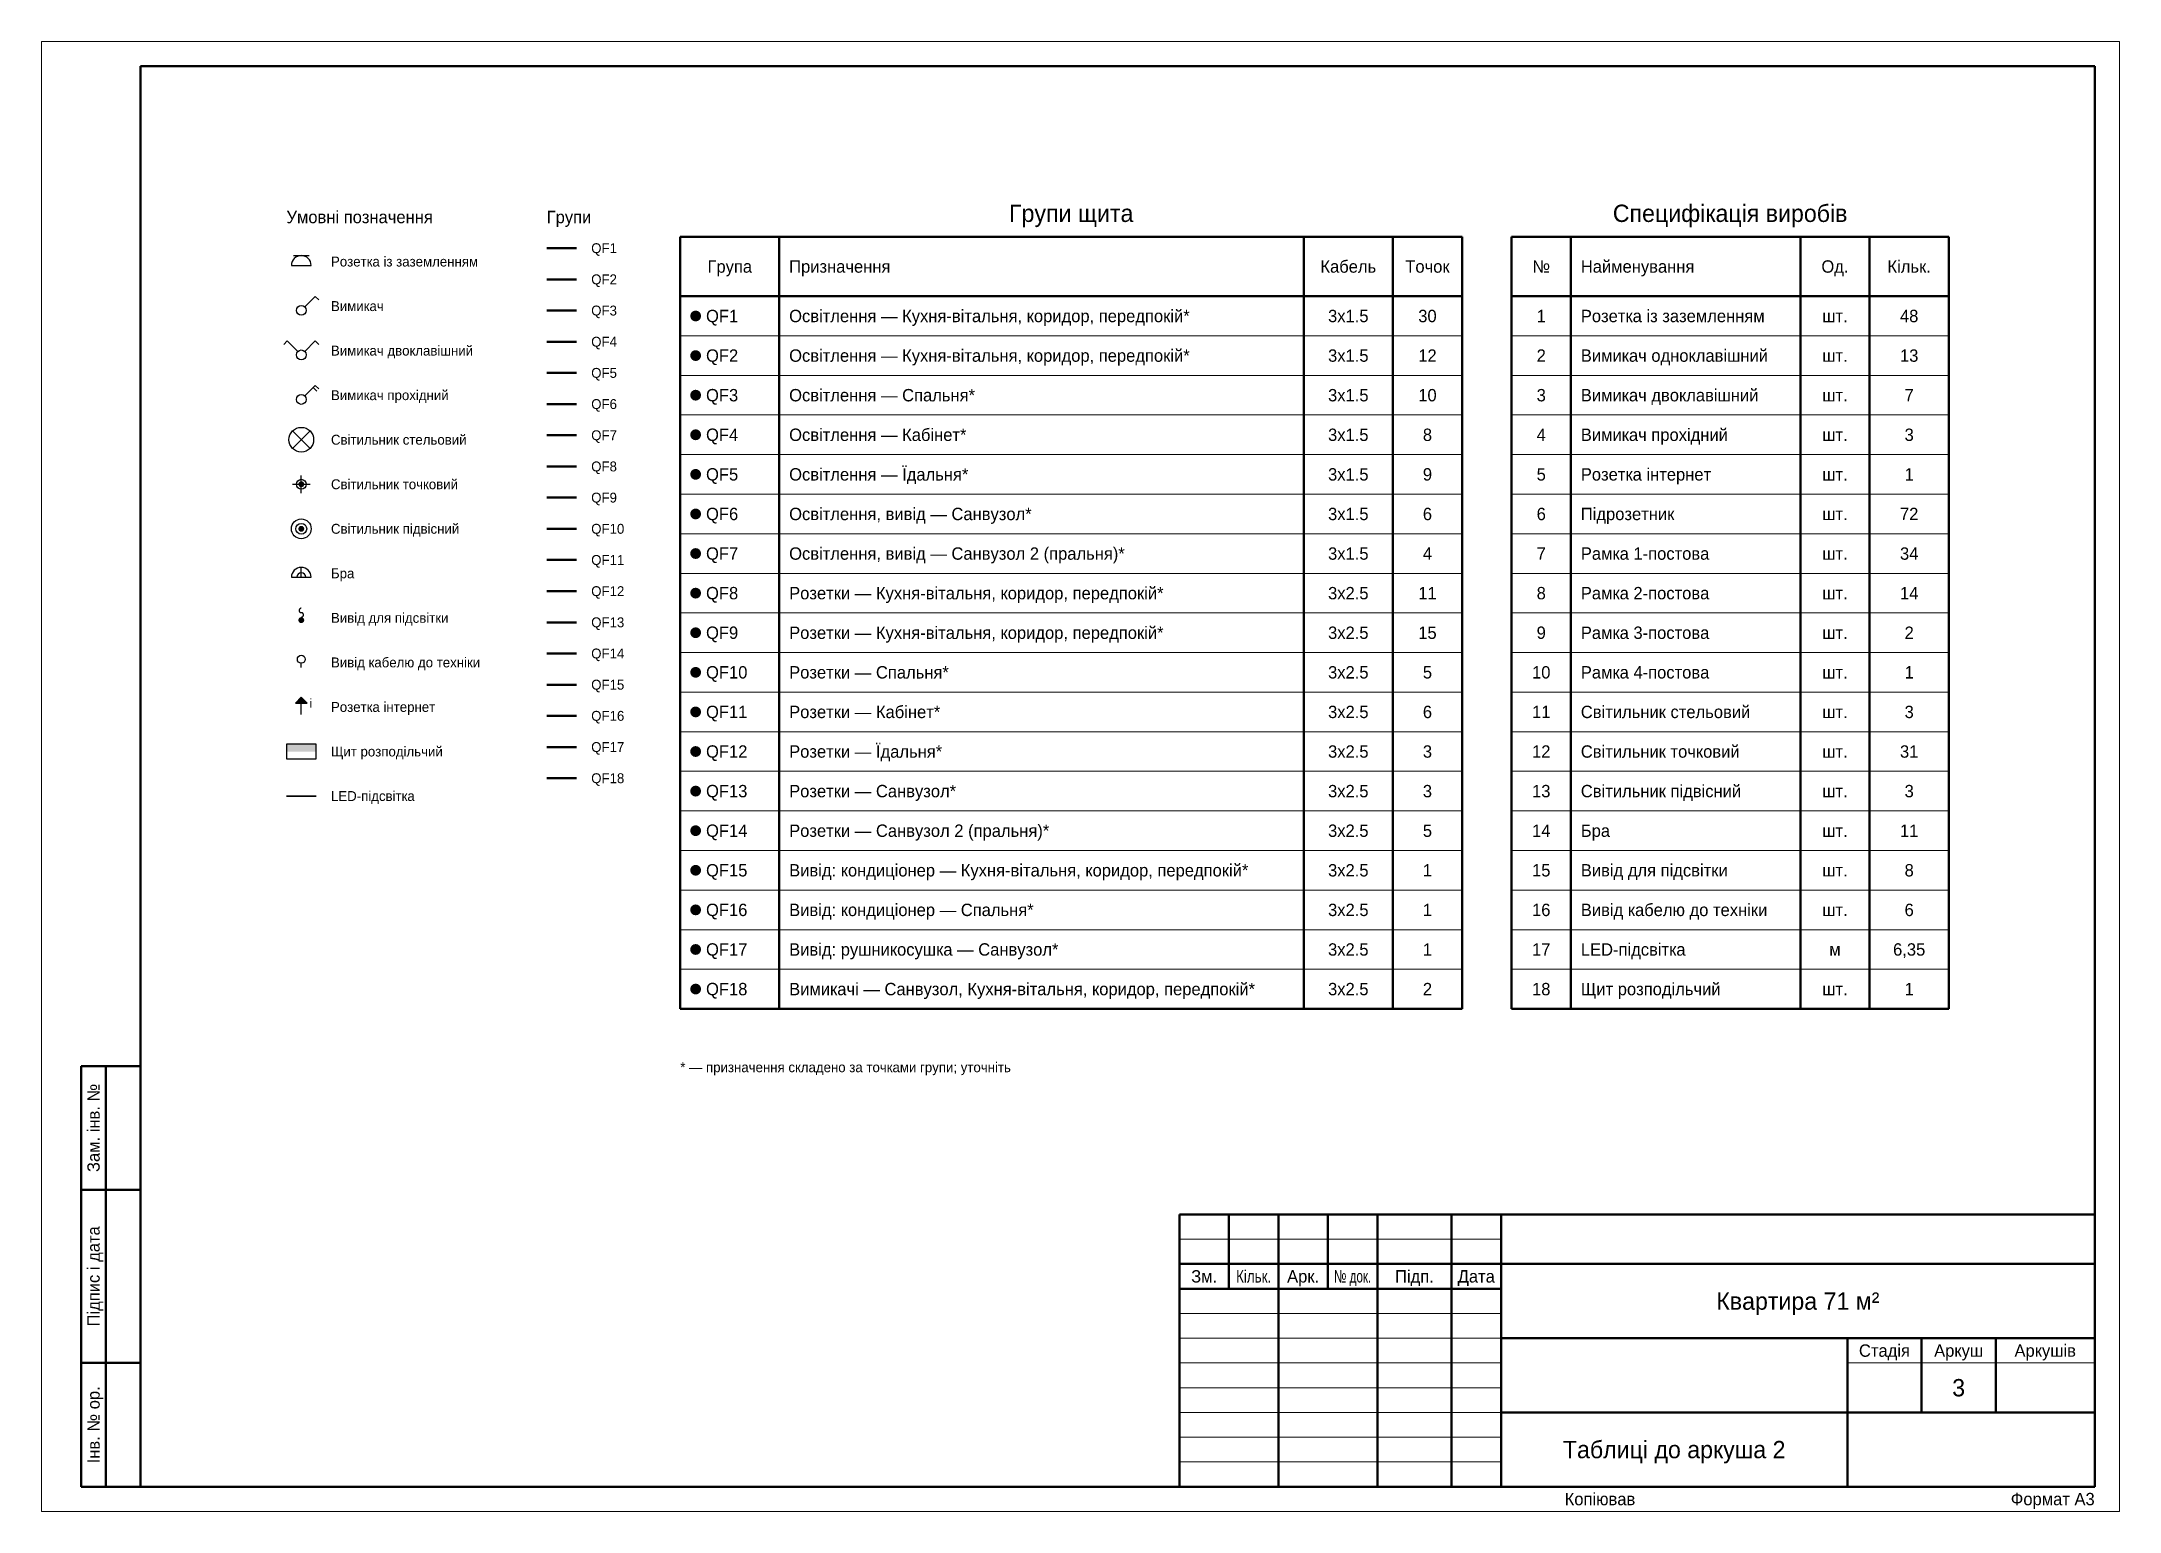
# Paper-space layout '03 Електрика (продовження)' of a CAD drawing. Header units: millimetres. Extents: x 0 to 420, y 0 to 297.
import ezdxf
from ezdxf.enums import TextEntityAlignment as Align

# ---------------------------------------------------------------- set-up
doc = ezdxf.new("R2010")
doc.units = ezdxf.units.MM
doc.linetypes.add('E_LED_DASH', pattern=[300, 200, -100])
for name, color, linetype in [('A-SHEET', 7, 'Continuous'), ('A-TEXT', 7, 'Continuous'), ('E-BOARD', 1, 'Continuous'), ('E-DATA', 140, 'Continuous'), ('E-LED', 221, 'E_LED_DASH'), ('E-LIGHT', 6, 'Continuous'), ('E-SOCKET', 1, 'Continuous'), ('E-SWITCH', 5, 'Continuous'), ('E-TEXT', 7, 'Continuous')]:
    doc.layers.add(name, color=color, linetype=linetype)
doc.styles.add('PLEX_LIGHT', font='IBMPlexSans-Light.ttf')

# ---------------------------------------------------------------- blocks, each defined once
blk = doc.blocks.new('STAMP_F3')
at = {"lineweight": 50}
for p, q in [((185, 55), (0, 55)), ((0, 55), (0, 0)), ((10, 40), (10, 55)), ((20, 40), (20, 55)), ((30, 40), (30, 55)), ((40, 40), (40, 55)), ((55, 40), (55, 55)), ((65, 0), (65, 55)), ((185, 0), (185, 55)), ((0, 45), (65, 45)), ((65, 45), (185, 45)), ((0, 40), (65, 40)), ((20, 0), (20, 40)), ((40, 0), (40, 40)), ((55, 0), (55, 40)), ((65, 30), (185, 30)), ((135, 0), (135, 30)), ((150, 15), (150, 30)), ((165, 15), (165, 30)), ((65, 15), (185, 15)), ((0, 0), (185, 0))]:
    blk.add_line(p, q, dxfattribs=at)
at = {"lineweight": 18}
for p, q in [((0, 50), (65, 50)), ((0, 35), (65, 35)), ((0, 30), (65, 30)), ((0, 25), (65, 25)), ((135, 25), (185, 25)), ((0, 20), (65, 20)), ((0, 15), (65, 15)), ((0, 10), (65, 10)), ((0, 5), (65, 5))]:
    blk.add_line(p, q, dxfattribs=at)
at = {"style": 'PLEX_LIGHT'}
for s, p in [('Зм.', (5, 42.5)), ('Арк.', (25, 42.5)), ('Підп.', (47.5, 42.5)), ('Дата', (60, 42.5)), ('Стадія', (142.5, 27.5)), ('Аркуш', (157.5, 27.5)), ('Аркушів', (175, 27.5))]:
    blk.add_text(s, height=2.5, dxfattribs=at).set_placement(p, align=Align.MIDDLE_CENTER)
for s, width, p in [('Кільк.', 0.81045, (15, 42.5)), ('№ док.', 0.701948, (35, 42.5))]:
    blk.add_text(s, height=2.5, dxfattribs=dict(at, width=width)).set_placement(p, align=Align.MIDDLE_CENTER)
for tag, height, p in [('CODE', 5, (125, 50)), ('DATE1', 2.5, (60, 37.5)), ('OBJECT', 3.5, (125, 37.5)), ('DATE2', 2.5, (60, 32.5)), ('OBJECT_2', 3.5, (125, 31.9)), ('DATE3', 2.5, (60, 27.5)), ('DATE4', 2.5, (60, 22.5)), ('BUILDING', 3.5, (100, 22.5)), ('STAGE', 3.5, (142.5, 20)), ('SHEET', 3.5, (157.5, 20)), ('SHEETS', 3.5, (175, 20)), ('DATE5', 2.5, (60, 17.5)), ('BUILDING_2', 3.5, (100, 16.9)), ('DATE6', 2.5, (60, 12.5)), ('DATE7', 2.5, (60, 7.5)), ('IMAGE', 3.5, (100, 7.5)), ('ORG', 2.5, (160, 7.5)), ('ORG_2', 2.5, (160, 3.5)), ('DATE8', 2.5, (60, 2.5)), ('IMAGE_2', 3.5, (100, 1.9))]:
    blk.add_attdef(tag, text='', height=height, dxfattribs=at).set_placement(p, align=Align.MIDDLE_CENTER)
for tag, p in [('ROLE1', (1, 37.5)), ('NAME1', (21, 37.5)), ('ROLE2', (1, 32.5)), ('NAME2', (21, 32.5)), ('ROLE3', (1, 27.5)), ('NAME3', (21, 27.5)), ('ROLE4', (1, 22.5)), ('NAME4', (21, 22.5)), ('ROLE5', (1, 17.5)), ('NAME5', (21, 17.5)), ('ROLE6', (1, 12.5)), ('NAME6', (21, 12.5)), ('ROLE7', (1, 7.5)), ('NAME7', (21, 7.5)), ('ROLE8', (1, 2.5)), ('NAME8', (21, 2.5))]:
    blk.add_attdef(tag, text='', height=2.5, dxfattribs=at).set_placement(p, align=Align.MIDDLE_LEFT)
blk = doc.blocks.new('E_SOCKET')
at = {"color": 0}
for p, q in [((-2, 0.4), (2, 0.4)), ((-1.6, 2.4), (1.6, 2.4))]:
    blk.add_line(p, q, dxfattribs=at)
blk.add_arc((0, 0.4), 2, 0, 180, dxfattribs=at)
at = {"style": 'PLEX_LIGHT', "flags": 1}
for tag in ['GROUP', 'H', 'ID']:
    blk.add_attdef(tag, (0, 0), '', height=2, dxfattribs=at)
blk = doc.blocks.new('E_SWITCH')
at = {"color": 0}
for p, q in [((0.71, 2.11), (2.83, 4.23)), ((2.83, 4.23), (3.54, 3.52))]:
    blk.add_line(p, q, dxfattribs=at)
blk.add_circle((0, 1.4), 1, dxfattribs=at)
at = {"style": 'PLEX_LIGHT', "flags": 1}
for tag in ['GROUP', 'H', 'ID']:
    blk.add_attdef(tag, (0, 0), '', height=2, dxfattribs=at)
blk = doc.blocks.new('E_SWITCH2')
at = {"color": 0}
for p, q in [((-2.83, 4.23), (-3.54, 3.52)), ((-0.71, 2.11), (-2.83, 4.23)), ((0.71, 2.11), (2.83, 4.23)), ((2.83, 4.23), (3.54, 3.52))]:
    blk.add_line(p, q, dxfattribs=at)
blk.add_circle((0, 1.4), 1, dxfattribs=at)
at = {"style": 'PLEX_LIGHT', "flags": 1}
for tag in ['GROUP', 'H', 'ID']:
    blk.add_attdef(tag, (0, 0), '', height=2, dxfattribs=at)
blk = doc.blocks.new('E_PASS_SWITCH')
at = {"color": 0}
for p, q in [((0.71, 2.11), (2.83, 4.23)), ((2.83, 4.23), (3.54, 3.52)), ((2.4, 3.8), (3.11, 3.1))]:
    blk.add_line(p, q, dxfattribs=at)
blk.add_circle((0, 1.4), 1, dxfattribs=at)
at = {"style": 'PLEX_LIGHT', "flags": 1}
for tag in ['GROUP', 'H', 'ID']:
    blk.add_attdef(tag, (0, 0), '', height=2, dxfattribs=at)
blk = doc.blocks.new('E_LIGHT')
at = {"color": 0}
for p, q in [((-1.77, -1.77), (1.77, 1.77)), ((-1.77, 1.77), (1.77, -1.77))]:
    blk.add_line(p, q, dxfattribs=at)
blk.add_circle((0, 0), 2.5, dxfattribs=at)
at = {"style": 'PLEX_LIGHT', "flags": 1}
for tag in ['GROUP', 'H', 'ID']:
    blk.add_attdef(tag, (0, 0), '', height=2, dxfattribs=at)
blk = doc.blocks.new('E_DOWNLIGHT')
h = blk.add_hatch(color=0)
h.dxf.hatch_style = 1
edge = h.paths.add_edge_path()
edge.add_arc((0, 0), 0.6, 0, 360)
at = {"color": 0}
for p, q in [((-1.8, 0), (1.8, 0)), ((0, -1.8), (0, 1.8))]:
    blk.add_line(p, q, dxfattribs=at)
blk.add_circle((0, 0), 1, dxfattribs=at)
at = {"style": 'PLEX_LIGHT', "flags": 1}
for tag in ['GROUP', 'H', 'ID']:
    blk.add_attdef(tag, (0, 0), '', height=2, dxfattribs=at)
blk = doc.blocks.new('E_PENDANT')
h = blk.add_hatch(color=0)
h.dxf.hatch_style = 1
edge = h.paths.add_edge_path()
edge.add_arc((0, 0), 0.6, 0, 360)
at = {"color": 0}
for radius in [2, 1.1]:
    blk.add_circle((0, 0), radius, dxfattribs=at)
at = {"style": 'PLEX_LIGHT', "flags": 1}
for tag in ['GROUP', 'H', 'ID']:
    blk.add_attdef(tag, (0, 0), '', height=2, dxfattribs=at)
blk = doc.blocks.new('E_SCONCE')
at = {"color": 0}
for p, q in [((-2, 0.4), (2, 0.4)), ((0, 0.4), (0, 2.4))]:
    blk.add_line(p, q, dxfattribs=at)
for radius in [2, 0.9]:
    blk.add_arc((0, 0.4), radius, 0, 180, dxfattribs=at)
at = {"style": 'PLEX_LIGHT', "flags": 1}
for tag in ['GROUP', 'H', 'ID']:
    blk.add_attdef(tag, (0, 0), '', height=2, dxfattribs=at)
blk = doc.blocks.new('E_LED_OUTPUT')
h = blk.add_hatch(color=0)
h.dxf.hatch_style = 1
edge = h.paths.add_edge_path()
edge.add_arc((0, 1), 0.6, 0, 360)
at = {"color": 0}
for centre, start, end in [((0, 2.95), 90, 270), ((0, 2.05), 270, 90)]:
    blk.add_arc(centre, 0.45, start, end, dxfattribs=at)
at = {"style": 'PLEX_LIGHT', "flags": 1}
for tag in ['GROUP', 'H', 'ID']:
    blk.add_attdef(tag, (0, 0), '', height=2, dxfattribs=at)
blk = doc.blocks.new('E_OUTLET')
at = {"color": 0}
blk.add_line((0, 0.4), (0, 1.3), dxfattribs=at)
blk.add_circle((0, 2.1), 0.8, dxfattribs=at)
at = {"style": 'PLEX_LIGHT', "flags": 1}
for tag in ['GROUP', 'H', 'ID']:
    blk.add_attdef(tag, (0, 0), '', height=2, dxfattribs=at)
blk = doc.blocks.new('E_DATA')
h = blk.add_hatch(color=0)
h.dxf.hatch_style = 1
h.paths.add_polyline_path([(-1.2, 2.7), (1.2, 2.7), (0, 3.9)])
at = {"color": 0}
blk.add_line((0, 0.4), (0, 2.7), dxfattribs=at)
blk.add_lwpolyline([(-1.2, 2.7), (1.2, 2.7), (0, 3.9)], close=True, dxfattribs=at)
at = {"color": 0, "style": 'PLEX_LIGHT'}
blk.add_text('i', height=1.8, dxfattribs=at).set_placement((1.68, 2.7), align=Align.MIDDLE_LEFT)
at = {"style": 'PLEX_LIGHT', "flags": 1}
for tag in ['GROUP', 'H', 'ID']:
    blk.add_attdef(tag, (0, 0), '', height=2, dxfattribs=at)
blk = doc.blocks.new('E_BOARD')
h = blk.add_hatch(color=0)
h.dxf.hatch_style = 1
h.paths.add_polyline_path([(-0.5, 0.5), (0.5, 0.5), (0.5, 1), (-0.5, 1)])
at = {"color": 0}
blk.add_lwpolyline([(-0.5, 0), (0.5, 0), (0.5, 1), (-0.5, 1)], close=True, dxfattribs=at)
at = {"style": 'PLEX_LIGHT', "flags": 1}
for tag in ['GROUP', 'H', 'ID']:
    blk.add_attdef(tag, (0, 0), '', height=2, dxfattribs=at)

psp = doc.layouts.new('03 Електрика (продовження)')

# ---------------------------------------------------------------- hatches: boundary and pattern name
at = {"layer": 'A-TEXT', "true_color": 0x4e79a7}
h = psp.add_hatch(color=7, dxfattribs=at)
h.dxf.hatch_style = 1
edge = h.paths.add_edge_path()
edge.add_arc((132.21, 241.55), 1.1, 0, 360)
at = {"layer": 'A-TEXT', "true_color": 0xf28e2b}
h = psp.add_hatch(color=7, dxfattribs=at)
h.dxf.hatch_style = 1
edge = h.paths.add_edge_path()
edge.add_arc((132.21, 233.55), 1.1, 0, 360)
at = {"layer": 'A-TEXT', "true_color": 0x59a14f}
h = psp.add_hatch(color=7, dxfattribs=at)
h.dxf.hatch_style = 1
edge = h.paths.add_edge_path()
edge.add_arc((132.21, 225.55), 1.1, 0, 360)
at = {"layer": 'A-TEXT', "true_color": 0xe15759}
h = psp.add_hatch(color=7, dxfattribs=at)
h.dxf.hatch_style = 1
edge = h.paths.add_edge_path()
edge.add_arc((132.21, 217.55), 1.1, 0, 360)
at = {"layer": 'A-TEXT', "true_color": 0x76b7b2}
h = psp.add_hatch(color=7, dxfattribs=at)
h.dxf.hatch_style = 1
edge = h.paths.add_edge_path()
edge.add_arc((132.21, 209.55), 1.1, 0, 360)
at = {"layer": 'A-TEXT', "true_color": 0xd4a72c}
h = psp.add_hatch(color=7, dxfattribs=at)
h.dxf.hatch_style = 1
edge = h.paths.add_edge_path()
edge.add_arc((132.21, 201.55), 1.1, 0, 360)
at = {"layer": 'A-TEXT', "true_color": 0xb07aa1}
h = psp.add_hatch(color=7, dxfattribs=at)
h.dxf.hatch_style = 1
edge = h.paths.add_edge_path()
edge.add_arc((132.21, 193.55), 1.1, 0, 360)
at = {"layer": 'A-TEXT', "true_color": 0xe67f8a}
h = psp.add_hatch(color=7, dxfattribs=at)
h.dxf.hatch_style = 1
edge = h.paths.add_edge_path()
edge.add_arc((132.21, 185.55), 1.1, 0, 360)
at = {"layer": 'A-TEXT', "true_color": 0x9c755f}
h = psp.add_hatch(color=7, dxfattribs=at)
h.dxf.hatch_style = 1
edge = h.paths.add_edge_path()
edge.add_arc((132.21, 177.55), 1.1, 0, 360)
at = {"layer": 'A-TEXT', "true_color": 0x5f9ed1}
h = psp.add_hatch(color=7, dxfattribs=at)
h.dxf.hatch_style = 1
edge = h.paths.add_edge_path()
edge.add_arc((132.21, 169.55), 1.1, 0, 360)
at = {"layer": 'A-TEXT', "true_color": 0x8cbf5f}
h = psp.add_hatch(color=7, dxfattribs=at)
h.dxf.hatch_style = 1
edge = h.paths.add_edge_path()
edge.add_arc((132.21, 161.55), 1.1, 0, 360)
at = {"layer": 'A-TEXT', "true_color": 0xc9845c}
h = psp.add_hatch(color=7, dxfattribs=at)
h.dxf.hatch_style = 1
edge = h.paths.add_edge_path()
edge.add_arc((132.21, 153.55), 1.1, 0, 360)
at = {"layer": 'A-TEXT', "true_color": 0x7f7fc9}
h = psp.add_hatch(color=7, dxfattribs=at)
h.dxf.hatch_style = 1
edge = h.paths.add_edge_path()
edge.add_arc((132.21, 145.55), 1.1, 0, 360)
at = {"layer": 'A-TEXT', "true_color": 0x4fb0a0}
h = psp.add_hatch(color=7, dxfattribs=at)
h.dxf.hatch_style = 1
edge = h.paths.add_edge_path()
edge.add_arc((132.21, 137.55), 1.1, 0, 360)
at = {"layer": 'A-TEXT', "true_color": 0x4e79a7}
h = psp.add_hatch(color=7, dxfattribs=at)
h.dxf.hatch_style = 1
edge = h.paths.add_edge_path()
edge.add_arc((132.21, 129.55), 1.1, 0, 360)
at = {"layer": 'A-TEXT', "true_color": 0xf28e2b}
h = psp.add_hatch(color=7, dxfattribs=at)
h.dxf.hatch_style = 1
edge = h.paths.add_edge_path()
edge.add_arc((132.21, 121.55), 1.1, 0, 360)
at = {"layer": 'A-TEXT', "true_color": 0x59a14f}
h = psp.add_hatch(color=7, dxfattribs=at)
h.dxf.hatch_style = 1
edge = h.paths.add_edge_path()
edge.add_arc((132.21, 113.55), 1.1, 0, 360)
at = {"layer": 'A-TEXT', "true_color": 0xe15759}
h = psp.add_hatch(color=7, dxfattribs=at)
h.dxf.hatch_style = 1
edge = h.paths.add_edge_path()
edge.add_arc((132.21, 105.55), 1.1, 0, 360)

# ---------------------------------------------------------------- linework, layer by layer
at = {"layer": 'A-SHEET', "lineweight": 18}
for p, q in [((420, 297), (0, 297)), ((0, 297), (0, 0)), ((420, 0), (420, 297)), ((129.11, 237.55), (287.13, 237.55)), ((297.13, 237.55), (385.5, 237.55)), ((129.11, 229.55), (287.13, 229.55)), ((297.13, 229.55), (385.5, 229.55)), ((129.11, 221.55), (287.13, 221.55)), ((297.13, 221.55), (385.5, 221.55)), ((129.11, 213.55), (287.13, 213.55)), ((297.13, 213.55), (385.5, 213.55)), ((129.11, 205.55), (287.13, 205.55)), ((297.13, 205.55), (385.5, 205.55)), ((129.11, 197.55), (287.13, 197.55)), ((297.13, 197.55), (385.5, 197.55)), ((129.11, 189.55), (287.13, 189.55)), ((297.13, 189.55), (385.5, 189.55)), ((129.11, 181.55), (287.13, 181.55)), ((297.13, 181.55), (385.5, 181.55)), ((129.11, 173.55), (287.13, 173.55)), ((297.13, 173.55), (385.5, 173.55)), ((129.11, 165.55), (287.13, 165.55)), ((297.13, 165.55), (385.5, 165.55)), ((129.11, 157.55), (287.13, 157.55)), ((297.13, 157.55), (385.5, 157.55)), ((129.11, 149.55), (287.13, 149.55)), ((297.13, 149.55), (385.5, 149.55)), ((129.11, 141.55), (287.13, 141.55)), ((297.13, 141.55), (385.5, 141.55)), ((129.11, 133.55), (287.13, 133.55)), ((297.13, 133.55), (385.5, 133.55)), ((129.11, 125.55), (287.13, 125.55)), ((297.13, 125.55), (385.5, 125.55)), ((129.11, 117.55), (287.13, 117.55)), ((297.13, 117.55), (385.5, 117.55)), ((129.11, 109.55), (287.13, 109.55)), ((297.13, 109.55), (385.5, 109.55)), ((0, 0), (420, 0))]:
    psp.add_line(p, q, dxfattribs=at)
at = {"layer": 'A-SHEET', "lineweight": 50}
for p, q in [((415, 292), (20, 292)), ((20, 292), (20, 5)), ((415, 5), (415, 292)), ((129.11, 257.55), (287.13, 257.55)), ((129.11, 257.55), (129.11, 101.55)), ((149.11, 257.55), (149.11, 101.55)), ((255.13, 257.55), (255.13, 101.55)), ((273.13, 257.55), (273.13, 101.55)), ((287.13, 257.55), (287.13, 101.55)), ((297.13, 257.55), (385.5, 257.55)), ((297.13, 257.55), (297.13, 101.55)), ((309.13, 257.55), (309.13, 101.55)), ((355.5, 257.55), (355.5, 101.55)), ((369.5, 257.55), (369.5, 101.55)), ((385.5, 257.55), (385.5, 101.55)), ((129.11, 245.55), (287.13, 245.55)), ((297.13, 245.55), (385.5, 245.55)), ((129.11, 101.55), (287.13, 101.55)), ((297.13, 101.55), (385.5, 101.55)), ((20, 90), (8, 90)), ((8, 90), (8, 65)), ((13, 65), (13, 90)), ((20, 65), (20, 90)), ((20, 65), (8, 65)), ((8, 65), (8, 30)), ((8, 65), (20, 65)), ((13, 30), (13, 65)), ((20, 30), (20, 65)), ((20, 30), (8, 30)), ((8, 30), (8, 5)), ((8, 30), (20, 30)), ((13, 5), (13, 30)), ((20, 5), (20, 30)), ((8, 5), (20, 5)), ((20, 5), (415, 5))]:
    psp.add_line(p, q, dxfattribs=at)
at = {"layer": 'E-LED', "lineweight": 35}
psp.add_line((49.5, 144.55), (55.5, 144.55), dxfattribs=at)
at = {"layer": 'E-TEXT', "lineweight": 50, "true_color": 0x4e79a7}
for p, q in [((102.1, 255.25), (108.1, 255.25)), ((102.1, 167.05), (108.1, 167.05))]:
    psp.add_line(p, q, dxfattribs=at)
at = {"layer": 'E-TEXT', "lineweight": 50, "true_color": 0xf28e2b}
for p, q in [((102.1, 248.95), (108.1, 248.95)), ((102.1, 160.75), (108.1, 160.75))]:
    psp.add_line(p, q, dxfattribs=at)
at = {"layer": 'E-TEXT', "lineweight": 50, "true_color": 0x59a14f}
for p, q in [((102.1, 242.65), (108.1, 242.65)), ((102.1, 154.45), (108.1, 154.45))]:
    psp.add_line(p, q, dxfattribs=at)
at = {"layer": 'E-TEXT', "lineweight": 50, "true_color": 0xe15759}
for p, q in [((102.1, 236.35), (108.1, 236.35)), ((102.1, 148.15), (108.1, 148.15))]:
    psp.add_line(p, q, dxfattribs=at)
at = {"layer": 'E-TEXT', "lineweight": 50, "true_color": 0x76b7b2}
psp.add_line((102.1, 230.05), (108.1, 230.05), dxfattribs=at)
at = {"layer": 'E-TEXT', "lineweight": 50, "true_color": 0xd4a72c}
psp.add_line((102.1, 223.75), (108.1, 223.75), dxfattribs=at)
at = {"layer": 'E-TEXT', "lineweight": 50, "true_color": 0xb07aa1}
psp.add_line((102.1, 217.45), (108.1, 217.45), dxfattribs=at)
at = {"layer": 'E-TEXT', "lineweight": 50, "true_color": 0xe67f8a}
psp.add_line((102.1, 211.15), (108.1, 211.15), dxfattribs=at)
at = {"layer": 'E-TEXT', "lineweight": 50, "true_color": 0x9c755f}
psp.add_line((102.1, 204.85), (108.1, 204.85), dxfattribs=at)
at = {"layer": 'E-TEXT', "lineweight": 50, "true_color": 0x5f9ed1}
psp.add_line((102.1, 198.55), (108.1, 198.55), dxfattribs=at)
at = {"layer": 'E-TEXT', "lineweight": 50, "true_color": 0x8cbf5f}
psp.add_line((102.1, 192.25), (108.1, 192.25), dxfattribs=at)
at = {"layer": 'E-TEXT', "lineweight": 50, "true_color": 0xc9845c}
psp.add_line((102.1, 185.95), (108.1, 185.95), dxfattribs=at)
at = {"layer": 'E-TEXT', "lineweight": 50, "true_color": 0x7f7fc9}
psp.add_line((102.1, 179.65), (108.1, 179.65), dxfattribs=at)
at = {"layer": 'E-TEXT', "lineweight": 50, "true_color": 0x4fb0a0}
psp.add_line((102.1, 173.35), (108.1, 173.35), dxfattribs=at)

# ---------------------------------------------------------------- block references
at = {"layer": 'A-SHEET'}
psp.add_blockref('STAMP_F3', (230, 5), dxfattribs=at).add_auto_attribs({'OBJECT': 'Квартира 71 м²', 'IMAGE': 'Таблиці до аркуша 2', 'SHEET': '3'})
at = {"layer": 'E-BOARD', "xscale": 6, "yscale": 3}
psp.add_blockref('E_BOARD', (52.5, 152.05), dxfattribs=at)
at = {"layer": 'E-DATA'}
psp.add_blockref('E_DATA', (52.5, 160.6), dxfattribs=at)
at = {"layer": 'E-LED'}
psp.add_blockref('E_LED_OUTPUT', (52.5, 179.1), dxfattribs=at)
at = {"layer": 'E-LIGHT'}
for name, p in [('E_LIGHT', (52.5, 216.55)), ('E_DOWNLIGHT', (52.5, 207.55)), ('E_PENDANT', (52.5, 198.55)), ('E_SCONCE', (52.5, 188.35))]:
    psp.add_blockref(name, p, dxfattribs=at)
at = {"layer": 'E-SOCKET'}
for name, p in [('E_SOCKET', (52.5, 251.35)), ('E_OUTLET', (52.5, 170.1))]:
    psp.add_blockref(name, p, dxfattribs=at)
at = {"layer": 'E-SWITCH'}
for name, p in [('E_SWITCH', (52.5, 241.29)), ('E_SWITCH2', (52.5, 232.29)), ('E_PASS_SWITCH', (52.5, 223.29))]:
    psp.add_blockref(name, p, dxfattribs=at)

# ---------------------------------------------------------------- texts
at = {"layer": 'A-SHEET', "style": 'PLEX_LIGHT'}
for s, p in [('Зам. інв. №', (10.5, 77.5)), ('Підпис і дата', (10.5, 47.5)), ('Інв. № ор.', (10.5, 17.5))]:
    psp.add_text(s, height=2.5, rotation=90, dxfattribs=at).set_placement(p, align=Align.MIDDLE_CENTER)
psp.add_text('Копіював', height=2.5, dxfattribs=at).set_placement((315, 2.5), align=Align.MIDDLE_CENTER)
psp.add_text('Формат A3', height=2.5, dxfattribs=at).set_placement((415, 2.5), align=Align.MIDDLE_RIGHT)
at = {"layer": 'A-TEXT', "style": 'PLEX_LIGHT'}
for s, height, p in [('Групи щита', 3.5, (208.12, 262.3)), ('Специфікація виробів', 3.5, (341.31, 262.3)), ('Група', 2.5, (139.11, 251.55)), ('Кабель', 2.5, (264.13, 251.55)), ('Точок', 2.5, (280.13, 251.55)), ('№', 2.5, (303.13, 251.55)), ('Од.', 2.5, (362.5, 251.55)), ('Кільк.', 2.5, (377.5, 251.55)), ('3x1.5', 2.5, (264.13, 241.55)), ('30', 2.5, (280.13, 241.55)), ('1', 2.5, (303.13, 241.55)), ('шт.', 2.5, (362.5, 241.55)), ('48', 2.5, (377.5, 241.55)), ('3x1.5', 2.5, (264.13, 233.55)), ('12', 2.5, (280.13, 233.55)), ('2', 2.5, (303.13, 233.55)), ('шт.', 2.5, (362.5, 233.55)), ('13', 2.5, (377.5, 233.55)), ('3x1.5', 2.5, (264.13, 225.55)), ('10', 2.5, (280.13, 225.55)), ('3', 2.5, (303.13, 225.55)), ('7', 2.5, (377.5, 225.55)), ('шт.', 2.5, (362.5, 225.55)), ('3x1.5', 2.5, (264.13, 217.55)), ('8', 2.5, (280.13, 217.55)), ('4', 2.5, (303.13, 217.55)), ('3', 2.5, (377.5, 217.55)), ('шт.', 2.5, (362.5, 217.55)), ('3x1.5', 2.5, (264.13, 209.55)), ('9', 2.5, (280.13, 209.55)), ('5', 2.5, (303.13, 209.55)), ('шт.', 2.5, (362.5, 209.55)), ('1', 2.5, (377.5, 209.55)), ('3x1.5', 2.5, (264.13, 201.55)), ('6', 2.5, (280.13, 201.55)), ('6', 2.5, (303.13, 201.55)), ('шт.', 2.5, (362.5, 201.55)), ('72', 2.5, (377.5, 201.55)), ('3x1.5', 2.5, (264.13, 193.55)), ('4', 2.5, (280.13, 193.55)), ('7', 2.5, (303.13, 193.55)), ('шт.', 2.5, (362.5, 193.55)), ('34', 2.5, (377.5, 193.55)), ('3x2.5', 2.5, (264.13, 185.55)), ('11', 2.5, (280.13, 185.55)), ('8', 2.5, (303.13, 185.55)), ('шт.', 2.5, (362.5, 185.55)), ('14', 2.5, (377.5, 185.55)), ('3x2.5', 2.5, (264.13, 177.55)), ('15', 2.5, (280.13, 177.55)), ('9', 2.5, (303.13, 177.55)), ('шт.', 2.5, (362.5, 177.55)), ('2', 2.5, (377.5, 177.55)), ('3x2.5', 2.5, (264.13, 169.55)), ('5', 2.5, (280.13, 169.55)), ('10', 2.5, (303.13, 169.55)), ('шт.', 2.5, (362.5, 169.55)), ('1', 2.5, (377.5, 169.55)), ('3x2.5', 2.5, (264.13, 161.55)), ('6', 2.5, (280.13, 161.55)), ('11', 2.5, (303.13, 161.55)), ('шт.', 2.5, (362.5, 161.55)), ('3', 2.5, (377.5, 161.55)), ('3x2.5', 2.5, (264.13, 153.55)), ('3', 2.5, (280.13, 153.55)), ('12', 2.5, (303.13, 153.55)), ('шт.', 2.5, (362.5, 153.55)), ('31', 2.5, (377.5, 153.55)), ('3x2.5', 2.5, (264.13, 145.55)), ('3', 2.5, (280.13, 145.55)), ('13', 2.5, (303.13, 145.55)), ('шт.', 2.5, (362.5, 145.55)), ('3', 2.5, (377.5, 145.55)), ('3x2.5', 2.5, (264.13, 137.55)), ('5', 2.5, (280.13, 137.55)), ('14', 2.5, (303.13, 137.55)), ('11', 2.5, (377.5, 137.55)), ('шт.', 2.5, (362.5, 137.55)), ('3x2.5', 2.5, (264.13, 129.55)), ('1', 2.5, (280.13, 129.55)), ('15', 2.5, (303.13, 129.55)), ('шт.', 2.5, (362.5, 129.55)), ('8', 2.5, (377.5, 129.55)), ('3x2.5', 2.5, (264.13, 121.55)), ('1', 2.5, (280.13, 121.55)), ('16', 2.5, (303.13, 121.55)), ('шт.', 2.5, (362.5, 121.55)), ('6', 2.5, (377.5, 121.55)), ('3x2.5', 2.5, (264.13, 113.55)), ('1', 2.5, (280.13, 113.55)), ('17', 2.5, (303.13, 113.55)), ('м', 2.5, (362.5, 113.55)), ('6,35', 2.5, (377.5, 113.55)), ('3x2.5', 2.5, (264.13, 105.55)), ('2', 2.5, (280.13, 105.55)), ('18', 2.5, (303.13, 105.55)), ('шт.', 2.5, (362.5, 105.55)), ('1', 2.5, (377.5, 105.55))]:
    psp.add_text(s, height=height, dxfattribs=at).set_placement(p, align=Align.MIDDLE_CENTER)
for s, height, p in [('Призначення', 2.5, (151.11, 251.55)), ('Найменування', 2.5, (311.13, 251.55)), ('QF1', 2.5, (134.31, 241.55)), ('Освітлення — Кухня-вітальня, коридор, передпокій*', 2.5, (151.11, 241.55)), ('Розетка із заземленням', 2.5, (311.13, 241.55)), ('QF2', 2.5, (134.31, 233.55)), ('Освітлення — Кухня-вітальня, коридор, передпокій*', 2.5, (151.11, 233.55)), ('Вимикач одноклавішний', 2.5, (311.13, 233.55)), ('QF3', 2.5, (134.31, 225.55)), ('Освітлення — Спальня*', 2.5, (151.11, 225.55)), ('Вимикач двоклавішний', 2.5, (311.13, 225.55)), ('QF4', 2.5, (134.31, 217.55)), ('Освітлення — Кабінет*', 2.5, (151.11, 217.55)), ('Вимикач прохідний', 2.5, (311.13, 217.55)), ('QF5', 2.5, (134.31, 209.55)), ('Освітлення — Їдальня*', 2.5, (151.11, 209.55)), ('Розетка інтернет', 2.5, (311.13, 209.55)), ('QF6', 2.5, (134.31, 201.55)), ('Освітлення, вивід — Санвузол*', 2.5, (151.11, 201.55)), ('Підрозетник', 2.5, (311.13, 201.55)), ('QF7', 2.5, (134.31, 193.55)), ('Освітлення, вивід — Санвузол 2 (пральня)*', 2.5, (151.11, 193.55)), ('Рамка 1-постова', 2.5, (311.13, 193.55)), ('QF8', 2.5, (134.31, 185.55)), ('Розетки — Кухня-вітальня, коридор, передпокій*', 2.5, (151.11, 185.55)), ('Рамка 2-постова', 2.5, (311.13, 185.55)), ('QF9', 2.5, (134.31, 177.55)), ('Розетки — Кухня-вітальня, коридор, передпокій*', 2.5, (151.11, 177.55)), ('Рамка 3-постова', 2.5, (311.13, 177.55)), ('QF10', 2.5, (134.31, 169.55)), ('Розетки — Спальня*', 2.5, (151.11, 169.55)), ('Рамка 4-постова', 2.5, (311.13, 169.55)), ('QF11', 2.5, (134.31, 161.55)), ('Розетки — Кабінет*', 2.5, (151.11, 161.55)), ('Світильник стельовий', 2.5, (311.13, 161.55)), ('QF12', 2.5, (134.31, 153.55)), ('Розетки — Їдальня*', 2.5, (151.11, 153.55)), ('Світильник точковий', 2.5, (311.13, 153.55)), ('QF13', 2.5, (134.31, 145.55)), ('Розетки — Санвузол*', 2.5, (151.11, 145.55)), ('Світильник підвісний', 2.5, (311.13, 145.55)), ('QF14', 2.5, (134.31, 137.55)), ('Розетки — Санвузол 2 (пральня)*', 2.5, (151.11, 137.55)), ('Бра', 2.5, (311.13, 137.55)), ('QF15', 2.5, (134.31, 129.55)), ('Вивід: кондиціонер — Кухня-вітальня, коридор, передпокій*', 2.5, (151.11, 129.55)), ('Вивід для підсвітки', 2.5, (311.13, 129.55)), ('QF16', 2.5, (134.31, 121.55)), ('Вивід: кондиціонер — Спальня*', 2.5, (151.11, 121.55)), ('Вивід кабелю до техніки', 2.5, (311.13, 121.55)), ('QF17', 2.5, (134.31, 113.55)), ('Вивід: рушникосушка — Санвузол*', 2.5, (151.11, 113.55)), ('LED-підсвітка', 2.5, (311.13, 113.55)), ('QF18', 2.5, (134.31, 105.55)), ('Вимикачі — Санвузол, Кухня-вітальня, коридор, передпокій*', 2.5, (151.11, 105.55)), ('Щит розподільчий', 2.5, (311.13, 105.55)), ('* — призначення складено за точками групи; уточніть', 2, (129.11, 89.75))]:
    psp.add_text(s, height=height, dxfattribs=at).set_placement(p, align=Align.MIDDLE_LEFT)
at = {"layer": 'E-TEXT', "style": 'PLEX_LIGHT'}
for s, height, p in [('Умовні позначення', 2.5, (49.5, 261.55)), ('Групи', 2.5, (102.1, 261.55)), ('QF1', 2, (111.1, 255.25)), ('Розетка із заземленням', 2, (58.5, 252.55)), ('QF2', 2, (111.1, 248.95)), ('Вимикач', 2, (58.5, 243.55)), ('QF3', 2, (111.1, 242.65)), ('Вимикач двоклавішний', 2, (58.5, 234.55)), ('QF4', 2, (111.1, 236.35)), ('QF5', 2, (111.1, 230.05)), ('Вимикач прохідний', 2, (58.5, 225.55)), ('QF6', 2, (111.1, 223.75)), ('QF7', 2, (111.1, 217.45)), ('Світильник стельовий', 2, (58.5, 216.55)), ('QF8', 2, (111.1, 211.15)), ('Світильник точковий', 2, (58.5, 207.55)), ('QF9', 2, (111.1, 204.85)), ('Світильник підвісний', 2, (58.5, 198.55)), ('QF10', 2, (111.1, 198.55)), ('QF11', 2, (111.1, 192.25)), ('Бра', 2, (58.5, 189.55)), ('QF12', 2, (111.1, 185.95)), ('Вивід для підсвітки', 2, (58.5, 180.55)), ('QF13', 2, (111.1, 179.65)), ('Вивід кабелю до техніки', 2, (58.5, 171.55)), ('QF14', 2, (111.1, 173.35)), ('QF15', 2, (111.1, 167.05)), ('Розетка інтернет', 2, (58.5, 162.55)), ('QF16', 2, (111.1, 160.75)), ('QF17', 2, (111.1, 154.45)), ('Щит розподільчий', 2, (58.5, 153.55)), ('QF18', 2, (111.1, 148.15)), ('LED-підсвітка', 2, (58.5, 144.55))]:
    psp.add_text(s, height=height, dxfattribs=at).set_placement(p, align=Align.MIDDLE_LEFT)

doc.saveas('drawing.dxf')
